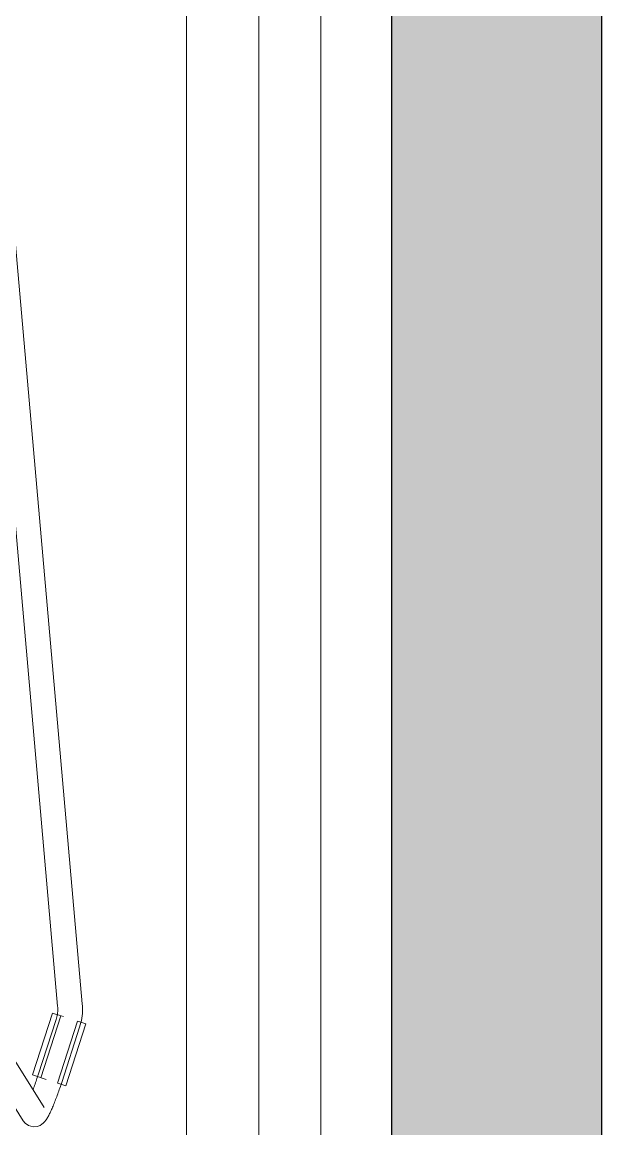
# Model space of a CAD drawing. Header units: millimetres. Extents: x 155927 to 326028, y -36033 to 97293.
# Drawn here: x 227902 to 228183, y 31674 to 32210 of the extents above; entities that cross this region are included whole.
import ezdxf

# ---------------------------------------------------------------- set-up
doc = ezdxf.new("R2010")
doc.units = ezdxf.units.MM
doc.header["$MEASUREMENT"] = 0
for name, color, linetype, lineweight in [('A-WALL-PATT', 7, 'CONTINUOUS', 9), ('I-FURN', 8, 'CONTINUOUS', 9), ('I-WALL', 7, 'CONTINUOUS', 9)]:
    doc.layers.add(name, color=color, linetype=linetype, lineweight=lineweight)

msp = doc.modelspace()

# ---------------------------------------------------------------- hatches: boundary and pattern name
at = {"layer": 'A-WALL-PATT'}
msp.add_hatch(color=256, dxfattribs=at).paths.add_polyline_path([(228183.43, 29859.61), (228183.43, 34245.61), (228081.43, 34245.61), (228081.43, 29859.61)], flags=0)

# ---------------------------------------------------------------- linework, layer by layer
at = {"layer": 'I-FURN'}
for p, q in [((227982.11, 32485.19), (227982.11, 30085.19)), ((228017.11, 30085.19), (228017.11, 32485.19)), ((228017.11, 30085.19), (228017.11, 32485.19)), ((228047.11, 32485.19), (228047.11, 30085.19)), ((227931.54, 31734.77), (227892.59, 32178.09)), ((227882.3, 32158.07), (227919.58, 31733.72)), ((227919.61, 31731.08), (227919.54, 31730.42)), ((227919.59, 31733.72), (227919.63, 31733.06)), ((227919.64, 31731.74), (227919.61, 31731.08)), ((227919.63, 31733.06), (227919.65, 31732.4)), ((227919.65, 31732.4), (227919.64, 31731.74)), ((227931.54, 31734.73), (227931.54, 31734.77)), ((227931.62, 31733.59), (227931.54, 31734.73)), ((227931.57, 31730.16), (227931.63, 31731.3)), ((227931.65, 31732.45), (227931.62, 31733.59)), ((227931.63, 31731.3), (227931.65, 31732.45)), ((227913.05, 31684.48), (227885.75, 31728.07)), ((227917.1, 31730.3), (227907.41, 31700.3)), ((227918.84, 31727.16), (227910.13, 31700.35)), ((227911.45, 31698.99), (227921.14, 31729)), ((227917.1, 31730.3), (227919.05, 31729.67)), ((227918.85, 31727.19), (227918.84, 31727.16)), ((227919.04, 31727.82), (227918.85, 31727.19)), ((227919.2, 31728.46), (227919.04, 31727.82)), ((227919.05, 31729.67), (227921.02, 31729.04)), ((227919.34, 31729.11), (227919.2, 31728.46)), ((227919.46, 31729.76), (227919.34, 31729.11)), ((227919.54, 31730.42), (227919.46, 31729.76)), ((227929.21, 31726.39), (227919.52, 31696.39)), ((227921.24, 31728.97), (227922.4, 31728.59)), ((227929.33, 31726.36), (227931.3, 31725.72)), ((227930.87, 31725.65), (227931.11, 31726.77)), ((227931.11, 31726.77), (227931.31, 31727.89)), ((227931.3, 31725.72), (227933.25, 31725.09)), ((227931.31, 31727.89), (227931.46, 31729.03)), ((227931.46, 31729.03), (227931.57, 31730.16)), ((227921.54, 31696.64), (227930.25, 31723.46)), ((227933.25, 31725.09), (227923.56, 31695.08)), ((227930.25, 31723.46), (227930.58, 31724.55)), ((227930.58, 31724.55), (227930.87, 31725.65)), ((227879.85, 31714.88), (227902.88, 31678.11)), ((227909.36, 31699.67), (227907.41, 31700.3)), ((227911.33, 31699.03), (227909.36, 31699.67)), ((227909.56, 31698.64), (227909.79, 31699.33)), ((227909.79, 31699.33), (227910.02, 31700.02)), ((227910.02, 31700.02), (227910.13, 31700.35)), ((227911.55, 31698.96), (227914.03, 31698.16)), ((227907.69, 31693.37), (227907.92, 31693.99)), ((227907.92, 31693.99), (227908.15, 31694.63)), ((227908.15, 31694.63), (227908.39, 31695.28)), ((227908.39, 31695.28), (227908.63, 31695.93)), ((227908.63, 31695.93), (227908.86, 31696.6)), ((227908.86, 31696.6), (227909.1, 31697.27)), ((227909.1, 31697.27), (227909.33, 31697.95)), ((227909.33, 31697.95), (227909.56, 31698.64)), ((227921.61, 31695.71), (227919.64, 31696.35)), ((227920.4, 31693.24), (227920.65, 31693.97)), ((227920.65, 31693.97), (227920.9, 31694.71)), ((227920.9, 31694.71), (227921.15, 31695.44)), ((227921.15, 31695.44), (227921.39, 31696.18)), ((227921.39, 31696.18), (227921.54, 31696.64)), ((227923.56, 31695.08), (227921.61, 31695.71)), ((227918.37, 31687.72), (227918.62, 31688.37)), ((227918.62, 31688.37), (227918.88, 31689.03)), ((227918.88, 31689.03), (227919.13, 31689.71)), ((227919.13, 31689.71), (227919.39, 31690.4)), ((227919.39, 31690.4), (227919.64, 31691.1)), ((227919.64, 31691.1), (227919.89, 31691.81)), ((227919.89, 31691.81), (227920.15, 31692.52)), ((227920.15, 31692.52), (227920.4, 31693.24)), ((227916.17, 31682.52), (227916.4, 31683.03)), ((227916.4, 31683.03), (227916.64, 31683.56)), ((227916.64, 31683.56), (227916.88, 31684.1)), ((227916.88, 31684.1), (227917.13, 31684.67)), ((227917.13, 31684.67), (227917.37, 31685.24)), ((227917.37, 31685.24), (227917.62, 31685.84)), ((227917.62, 31685.84), (227917.87, 31686.45)), ((227917.87, 31686.45), (227918.12, 31687.08)), ((227918.12, 31687.08), (227918.37, 31687.72)), ((227903.77, 31676.99), (227902.88, 31678.11)), ((227913.1, 31677.43), (227913.46, 31677.85)), ((227913.46, 31677.85), (227913.78, 31678.25)), ((227913.78, 31678.25), (227914.05, 31678.65)), ((227914.05, 31678.65), (227914.31, 31679.03)), ((227914.31, 31679.03), (227914.55, 31679.42)), ((227914.55, 31679.42), (227914.79, 31679.82)), ((227914.79, 31679.82), (227915.02, 31680.23)), ((227915.02, 31680.23), (227915.25, 31680.66)), ((227915.25, 31680.66), (227915.48, 31681.1)), ((227915.48, 31681.1), (227915.71, 31681.56)), ((227915.71, 31681.56), (227915.94, 31682.03)), ((227915.94, 31682.03), (227916.17, 31682.52)), ((227903.77, 31676.99), (227905.51, 31675.77)), ((227905.51, 31675.77), (227907.73, 31675.18)), ((227907.73, 31675.18), (227909.71, 31675.35)), ((227909.71, 31675.35), (227911.09, 31675.88)), ((227911.09, 31675.88), (227912, 31676.44)), ((227912, 31676.44), (227912.63, 31676.96)), ((227912.63, 31676.96), (227913.1, 31677.43))]:
    msp.add_line(p, q, dxfattribs=at)
at = {"layer": 'I-WALL', "lineweight": 30}
for p, q in [((228081.43, 34245.61), (228081.43, 29859.61)), ((228183.43, 29859.61), (228183.43, 34245.61))]:
    msp.add_line(p, q, dxfattribs=at)

doc.saveas('drawing.dxf')
